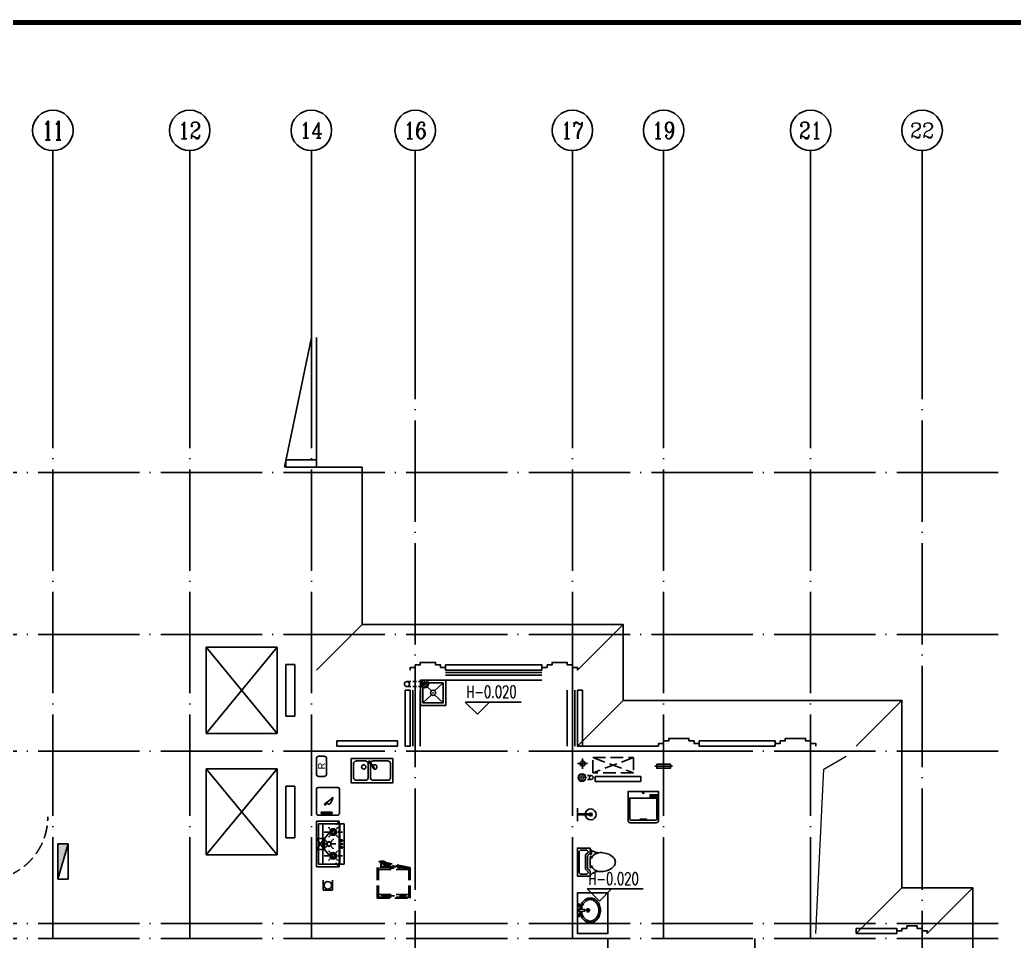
# Model space of a CAD drawing. Extents: x 115549 to 768939, y -502199 to 402497.
# Drawn here: x 209669 to 229284, y 178968 to 197147 of the extents above; entities that cross this region are included whole.
import ezdxf
from ezdxf.enums import TextEntityAlignment as Align

# ---------------------------------------------------------------- set-up
doc = ezdxf.new("R2010")
doc.units = 0
doc.header["$LTSCALE"] = 1000
doc.header["$MEASUREMENT"] = 0
for name, pattern in [('22#-平立剖面图_t3$0$PM$0$9-L-A1+B1$0$XP-201503-LIANMENG(7F)-L(100)$0$图例-5.1_t3$0$XP-201503-GUIYUAN(26F)-L(100)$0$平面图$0$5、6、7#楼参照$0$DASH', [0.35, 0.25, -0.1]), ('__DASH', [0.35, 0.25, -0.1]), ('DASH', [0.35, 0.25, -0.1]), ('DOTE', [2.42, 2, -0.2, 0.02, -0.2]), ('HIDDEN', [0.375, 0.25, -0.125])]:
    doc.linetypes.add(name, pattern=pattern)
doc.layers.add('_0', color=7, linetype='Continuous', lineweight=9)
for name, color, linetype in [('AXIS', 3, 'Continuous'), ('AXIS_TEXT', 7, 'Continuous'), ('DIM_ELEV', 3, 'Continuous'), ('DOTE', 16, 'DOTE'), ('E-TEXT-PLAN', 4, 'Continuous'), ('EQUIP_地漏', 7, 'Continuous'), ('EQUIP_消火栓', 7, 'Continuous'), ('EVTR', 2, 'Continuous'), ('LVTRY', 6, 'Continuous'), ('PUB_TITLE', 4, 'Continuous'), ('厨卫', 210, 'Continuous'), ('建筑-厨卫', 6, 'Continuous'), ('建筑-排水', 4, 'Continuous'), ('排水', 4, 'Continuous'), ('栏杆', 11, 'Continuous'), ('热水器', 6, 'Continuous'), ('空调机', 8, 'Continuous'), ('窗口线', 7, 'Continuous'), ('线脚', 163, 'Continuous')]:
    doc.layers.add(name, color=color, linetype=linetype)
doc.styles.add('22#-平立剖面图_t3$0$PM$0$STANDARD', font='hnsjy-07.shx', dxfattribs={"width": 0.8, "bigfont": 'hnsjy-hz.shx'})
doc.styles.add('_TCH_AXIS', font='COMPLEX', dxfattribs={"bigfont": 'GBCBIG'})
doc.styles.add('_TCH_DIM', font='SIMPLEX', dxfattribs={"bigfont": 'GBCBIG'})
doc.styles.add('COMPLEX', font='COMPLEX')
doc.styles.add('dim_font', font='hnsjy-07.shx', dxfattribs={"width": 0.66, "bigfont": 'hnsjy-hz.shx'})
doc.styles.add('MJF', font='HNSJY-07', dxfattribs={"width": 0.8, "bigfont": 'HNSJY-HZ'})

# ---------------------------------------------------------------- blocks, each defined once
blk = doc.blocks.new('RSQ')
blk.add_lwpolyline([(0, -50), (0, -350, 0.414214), (50, -400), (150, -400, 0.414214), (200, -350), (200, -50, 0.414214), (150, 0), (50, 0, 0.414214)], format="xyb", close=True)
at = {"layer": 'E-TEXT-PLAN', "color": 4, "style": 'MJF'}
blk.add_text('R', height=140, rotation=270, dxfattribs=at).set_placement((28, -205), align=Align.CENTER)
blk = doc.blocks.new('A$C51490333')
at = {"layer": '空调机', "color": 36, "linetype": 'DASH'}
for p, q in [((800, 0), (0, 300)), ((0, 0), (800, 300))]:
    blk.add_line(p, q, dxfattribs=at)
blk.add_lwpolyline([(0, 300), (800, 300), (800, 0), (0, 0)], close=True, dxfattribs=at)
blk = doc.blocks.new('sdfgesrtgwetwertw')
at = {"layer": '空调机', "ltscale": 0.5}
blk.add_line((61783, 25669), (61783, 25319), dxfattribs=at)
blk.add_lwpolyline([(61743, 25359), (61823, 25359), (61823, 25629), (61743, 25629)], close=True, dxfattribs=at)
blk = doc.blocks.new('sgewrtwertwertwert')
at = {"layer": '厨卫'}
for p, q in [((58312495, 20011350), (58312495, 20010875)), ((58312495, 20011350), (58313315, 20011350)), ((58313315, 20010875), (58313315, 20011350)), ((58312543, 20011255), (58312543, 20010970)), ((58312590, 20011303), (58312888, 20011303)), ((58312938, 20011270), (58312860, 20011169)), ((58312950, 20011261), (58312872, 20011160)), ((58312935, 20011241), (58312935, 20010970)), ((58312983, 20011255), (58312983, 20010970)), ((58313030, 20011303), (58313220, 20011303)), ((58313268, 20011255), (58313268, 20010970)), ((58313315, 20010875), (58312495, 20010875)), ((58312888, 20010923), (58312590, 20010923)), ((58313030, 20010923), (58313220, 20010923))]:
    blk.add_line(p, q, dxfattribs=at)
at = {"layer": '厨卫', "extrusion": (0, 0, -1)}
for centre, major_axis, start_param, end_param in [((58312590, 20011255), (-0.3, 47.5), -1.564022, 0.006774), ((58312850, 20011186), (2.2, 42.7), 1.503503, 7.330369), ((58312862, 20011160), (0.09, 9.51), 1.57761, 6.008026), ((58312888, 20011255), (0.2, 47.5), -0.003329, 1.370079), ((58312957, 20011281), (2, 21.3), 4.069711, 9.62588), ((58313030, 20011255), (0, 47.5), -1.570686, 0.00011), ((58313068, 20011186), (-30.2, 30.2), 2.357191390055438, 8.640376697235025), ((58313220, 20011255), (0.3, 47.5), -0.006774, 1.564022), ((58312590, 20010970), (0.3, 47.5), 3.134819, 4.705615), ((58312888, 20010970), (-0.3, 47.5), 1.577571, 3.148367), ((58313030, 20010970), (0, 47.5), 3.141483, 4.712279), ((58313220, 20010970), (-0.3, 47.5), 1.577571, 3.148367)]:
    blk.add_ellipse(centre, major_axis=major_axis, ratio=1, start_param=start_param, end_param=end_param, dxfattribs=at)
blk = doc.blocks.new('sdfgesrtwtwer')
at = {"layer": '厨卫'}
for p, q in [((58313737, 20008968), (58313737, 20008773)), ((58313917, 20008968), (58313917, 20008773)), ((58313917, 20008773), (58313737, 20008773))]:
    blk.add_line(p, q, dxfattribs=at)
at = {"layer": '厨卫', "linetype": '__DASH', "const_width": 1}
blk.add_lwpolyline([(58313572, 20008998), (58314052, 20008998), (58314052, 20008618), (58313572, 20008618)], close=True, dxfattribs=at)
at = {"layer": '厨卫', "const_width": 1}
for points in [[(58313827, 20009008), (58313877, 20009058), (58313777, 20009058)], [(58313602, 20008968), (58314052, 20008968), (58314052, 20008618), (58313602, 20008618)]]:
    blk.add_lwpolyline(points, close=True, dxfattribs=at)
blk.add_lwpolyline([(58313917, 20008943), (58314027, 20008943), (58314027, 20008643), (58313627, 20008643), (58313627, 20008943), (58313737, 20008943)], dxfattribs=at)
at = {"layer": '厨卫'}
blk.add_circle((58313827, 20008868), 75, dxfattribs=at)
blk = doc.blocks.new('srgtfwetwertwew')
at = {"layer": '厨卫'}
for p, q in [((58313493, 20010085), (58313993, 20010085)), ((58313493, 20010085), (58313493, 20009285)), ((58313576, 20009285), (58313576, 20010085)), ((58313587, 20010135), (58314037, 20010135)), ((58313587, 20009235), (58313587, 20010135)), ((58313620, 20010004), (58313620, 20010015)), ((58313620, 20010004), (58313672, 20009952)), ((58313687, 20009941), (58313674, 20009954)), ((58313723, 20009941), (58313736, 20009954)), ((58313738, 20009952), (58313791, 20010004)), ((58313791, 20010004), (58313791, 20010015)), ((58313911, 20010085), (58313911, 20009285)), ((58313993, 20010085), (58313993, 20009285)), ((58314037, 20010135), (58314037, 20009235)), ((58313618, 20009919), (58313525, 20009919)), ((58313620, 20009829), (58313673, 20009885)), ((58313620, 20009829), (58313620, 20009818)), ((58313684, 20009937), (58313670, 20009950)), ((58313670, 20009888), (58313684, 20009901)), ((58313674, 20009884), (58313687, 20009897)), ((58313705, 20009774), (58313705, 20009785)), ((58313705, 20009774), (58313775, 20009699)), ((58313736, 20009884), (58313723, 20009897)), ((58313727, 20009937), (58313740, 20009950)), ((58313740, 20009888), (58313727, 20009901)), ((58313738, 20009885), (58313795, 20009825)), ((58313793, 20009919), (58313885, 20009919)), ((58313795, 20009825), (58313795, 20009818)), ((58313806, 20009699), (58313880, 20009778)), ((58313880, 20009778), (58313880, 20009785)), ((58313881, 20009795), (58314037, 20009795)), ((58313881, 20009575), (58313881, 20009795)), ((58314037, 20009795), (58314037, 20009575)), ((58313555, 20009754), (58313536, 20009754)), ((58313555, 20009685), (58313536, 20009685)), ((58313555, 20009616), (58313536, 20009616)), ((58313725, 20009684), (58313656, 20009684)), ((58313705, 20009598), (58313775, 20009668)), ((58313705, 20009598), (58313705, 20009588)), ((58313806, 20009668), (58313876, 20009598)), ((58313848, 20009684), (58313895, 20009684)), ((58313876, 20009598), (58313876, 20009588)), ((58314037, 20009575), (58313881, 20009575)), ((58313618, 20009451), (58313525, 20009451)), ((58313620, 20009541), (58313620, 20009552)), ((58313620, 20009541), (58313673, 20009485)), ((58313620, 20009366), (58313672, 20009418)), ((58313620, 20009366), (58313620, 20009355)), ((58313670, 20009482), (58313684, 20009469)), ((58313684, 20009434), (58313670, 20009420)), ((58313674, 20009486), (58313687, 20009473)), ((58313687, 20009430), (58313674, 20009417)), ((58313736, 20009486), (58313723, 20009473)), ((58313723, 20009430), (58313736, 20009417)), ((58313727, 20009434), (58313740, 20009420)), ((58313738, 20009485), (58313795, 20009545)), ((58313738, 20009418), (58313791, 20009366)), ((58313791, 20009366), (58313791, 20009355)), ((58313793, 20009451), (58313885, 20009451)), ((58313795, 20009545), (58313795, 20009552)), ((58313993, 20009285), (58313493, 20009285)), ((58314037, 20009235), (58313587, 20009235))]:
    blk.add_line(p, q, dxfattribs=at)
at = {"layer": '厨卫', "linetype": '__DASH'}
for p, q in [((58313881, 20009795), (58313587, 20010135)), ((58314037, 20009575), (58313881, 20009795)), ((58314037, 20009795), (58313881, 20009575)), ((58313881, 20009575), (58313587, 20009235))]:
    blk.add_line(p, q, dxfattribs=at)
at = {"layer": '厨卫'}
for centre, radius in [((58313705, 20009919), 66.6), ((58313705, 20009919), 46.6), ((58313538, 20009754), 16.7), ((58313705, 20009919), 28.3), ((58313538, 20009685), 16.7), ((58313538, 20009616), 16.7), ((58313790, 20009684), 46.6), ((58313790, 20009684), 41), ((58313705, 20009451), 66.6), ((58313705, 20009451), 46.6), ((58313705, 20009451), 28.3)]:
    blk.add_circle(centre, radius, dxfattribs=at)
blk = doc.blocks.new('wrtwrtwertew')
at = {"layer": '厨卫', "linetype": '__DASH'}
for p, q in [((58310713, 20008808), (58310713, 20009408)), ((58310713, 20009408), (58311363, 20009408)), ((58310723, 20009412), (58311323, 20009537)), ((58310728, 20009400), (58310723, 20009412)), ((58311328, 20009525), (58310728, 20009400)), ((58310738, 20008808), (58310738, 20009408)), ((58310738, 20009371), (58311338, 20009371)), ((58310752, 20009399), (58311283, 20009512)), ((58310764, 20009371), (58310752, 20009399)), ((58310760, 20009379), (58311291, 20009492)), ((58311284, 20009440), (58310869, 20009371)), ((58311295, 20009433), (58310918, 20009372)), ((58311280, 20009490), (58311284, 20009440)), ((58311291, 20009492), (58311283, 20009512)), ((58311291, 20009492), (58311295, 20009433)), ((58311323, 20009537), (58311328, 20009525)), ((58311338, 20008808), (58311338, 20009408)), ((58311363, 20008808), (58311363, 20009408)), ((58311363, 20008808), (58310713, 20008808)), ((58311338, 20008880), (58310738, 20008880)), ((58311338, 20008825), (58310738, 20008825)), ((58310801, 20008880), (58310801, 20008855)), ((58311275, 20008855), (58310801, 20008855)), ((58311275, 20008855), (58311275, 20008880))]:
    blk.add_line(p, q, dxfattribs=at)
at = {"layer": '厨卫', "linetype": '__DASH', "extrusion": (0, 0, -1)}
for centre, major_axis, start_param, end_param in [((58311046, 20009424, 0), (-26.3, 0), 1.570796326794814, 7.8539816339744), ((58311127, 20009437, 0), (-26.3, 0), 1.570796326795109, 7.853981633974695), ((58311203, 20009452, 0), (-26.3, 0), 1.570796326794868, 7.853981633974454), ((58311272, 20009469, 0), (-104, 0), 0.695961, 1.922033), ((58311272, 20009469, 0), (-98, 0), 0.793503, 1.824491)]:
    blk.add_ellipse(centre, major_axis=major_axis, ratio=0.666667, start_param=start_param, end_param=end_param, dxfattribs=at)
blk = doc.blocks.new('22#-平立剖面图_t3$0$PM$0$$PLAN$00001623')
at = {"ltscale": 0.5}
blk.add_line((-341, -145), (342, -145), dxfattribs=at)
blk.add_lwpolyline([(295, -706), (-295, -706, -0.414214), (-345, -656), (-345, 0), (345, 0), (345, -656, -0.414214)], format="xyb", close=True, dxfattribs=at)
blk.add_lwpolyline([(307, -145), (307, -611, -0.414214), (267, -651), (-267, -651, -0.414214), (-307, -611), (-307, -145)], format="xyb", dxfattribs=at)
for points in [[(323, -72), (152, -72), (152, -120), (323, -120)], [(163, -86), (177, -86), (177, -99), (163, -99)], [(189, -86), (202, -86), (202, -99), (189, -99)], [(213, -86), (227, -86), (227, -99), (213, -99)], [(239, -86), (253, -86), (253, -99), (239, -99)], [(281, -110), (309, -110), (309, -80), (281, -80)]]:
    blk.add_lwpolyline(points, close=True, dxfattribs=at)
blk.add_lwpolyline([(-71, -651), (-71, -623), (0, -623), (71, -623), (71, -651)], dxfattribs=at)
blk.add_circle((0, -25), 16, dxfattribs=at)
blk = doc.blocks.new('22#-平立剖面图_t3$0$PM$0$A-CLYPT')
for points in [[(-124, 0), (133, 0)], [(-10, 0), (-10, -263)], [(10, 0), (10, -263)]]:
    blk.add_lwpolyline(points)
for centre, radius, start, end in [((0, -262), 108, 95.306, 84.694), ((0, -262), 28.3, 110.6725, 69.3275), ((0, -260), 10.5, 197.2381, 342.7619)]:
    blk.add_arc(centre, radius, start, end)
blk = doc.blocks.new('22#-平立剖面图_t3$0$PM$0$A-CMT')
for p, q in [((-237, -62), (-212, -37)), ((-237, -62), (-237, -187)), ((-212, -212), (-237, -187)), ((-212, -37), (212, -37)), ((-140, -162), (-190, -212)), ((-140, -162), (140, -162)), ((140, -162), (190, -212)), ((212, -37), (237, -62)), ((237, -187), (212, -212)), ((237, -62), (237, -187)), ((-162, -250), (-262, -250)), ((-225, -250), (-225, -275)), ((-225, -275), (-162, -275)), ((-212, -212), (-190, -212)), ((-125, -200), (-175, -250)), ((-125, -200), (125, -200)), ((-75, -250), (-75, -278)), ((75, -250), (-75, -250)), ((75, -250), (75, -278)), ((125, -200), (175, -250)), ((262, -250), (175, -250)), ((212, -212), (190, -212))]:
    blk.add_line(p, q)
blk.add_lwpolyline([(187, -449, -0.063415), (172, -569, -0.076468), (132, -661, -0.107136), (66, -729, -0.147373), (0, -749, -0.147374), (-66, -729, -0.107136), (-132, -661, -0.076468), (-172, -569, -0.063415), (-187, -449, 0.252621), (-262, -250), (-275, -250), (-275, 0), (275, 0), (275, -250), (262, -250, 0.252621)], format="xyb", close=True)
for centre in [(-100, -262), (100, -262)]:
    blk.add_circle(centre, 12.5)
for centre, radius, start, end in [((0, -449), 187, 113.5782, 180), ((-162, -262), 12.5, 270, 90), ((0, -449), 187, 0, 66.4218)]:
    blk.add_arc(centre, radius, start, end)
blk = doc.blocks.new('22#-平立剖面图_t3$0$PM$0$A-CXMT')
for p, q in [((-137, -74), (-63, -74)), ((-100, -37), (-100, -111)), ((-25, -48), (-31, -87)), ((-31, -87), (-17, -194)), ((-25, -48), (25, -48)), ((-25, -48), (-17, -194)), ((-24, -67), (24, -67)), ((-17, -184), (17, -184)), ((-17, -194), (17, -194)), ((25, -48), (17, -194)), ((31, -87), (17, -194)), ((25, -48), (31, -87)), ((63, -74), (137, -74)), ((100, -37), (100, -111)), ((-45, -255), (45, -255)), ((0, -210), (0, -300))]:
    blk.add_line(p, q)
for points in [[(-29, -101, 0.055034), (-93, -115, 0.088849), (-169, -156, 0.104988), (-224, -223, 0.12017), (-243, -300, 0.12017), (-224, -377, 0.104988), (-169, -444, 0.088849), (-93, -485, 0.080052), (0, -500, 0.080052)], [(-25, -131, 0.056066), (-83, -143, 0.088849), (-150, -180, 0.104988), (-197, -237, 0.12017), (-213, -300, 0.12017), (-197, -363, 0.104988), (-150, -420, 0.088849), (-83, -457, 0.080052), (0, -470, 0.080052)], [(0, -500, 0.080052), (93, -485, 0.088849), (169, -444, 0.104988), (224, -377, 0.12017), (243, -300, 0.12017), (224, -223, 0.104988), (169, -156, 0.088849), (93, -115, 0.055034), (29, -101, 0.080052)], [(0, -470, 0.080052), (83, -457, 0.088849), (150, -420, 0.104988), (197, -363, 0.12017), (213, -300, 0.12017), (197, -237, 0.104988), (150, -180, 0.088849), (83, -143, 0.056066), (25, -131, 0.080052)]]:
    blk.add_lwpolyline(points, format="xyb")
for centre, radius in [((-100, -74), 25), ((-100, -74), 15), ((100, -74), 25), ((100, -74), 15), ((0, -255), 30), ((0, -255), 20)]:
    blk.add_circle(centre, radius)
for centre, start, end in [((-1, -75), 80.5252, 279.4748), ((1, -75), 260.5252, 99.4748)]:
    blk.add_arc(centre, 7.19, start, end)
blk = doc.blocks.new('22#-平立剖面图_t3$0$PM$0$$lvtry$00000190')
at = {"color": 0}
for p, q in [((-45, -231), (-230, -55)), ((23, -231), (208, -55)), ((-230, -494), (-45, -317)), ((208, -494), (23, -317))]:
    blk.add_line(p, q, dxfattribs=at)
for points in [[(263, 0), (-285, 0), (-285, -548), (263, -548)], [(208, -55), (-230, -55), (-230, -494), (208, -494)]]:
    blk.add_lwpolyline(points, close=True, dxfattribs=at)
blk.add_circle((-11, -274), 54.8, dxfattribs=at)
for p in [(-285, -274), (-11, -274)]:
    blk.add_point(p, dxfattribs=at)
at = {"color": 0, "style": '22#-平立剖面图_t3$0$PM$0$STANDARD', "text_generation_flag": 4, "width": 0.8, "flags": 9}
for tag in ['XSIZE', 'YSIZE']:
    blk.add_attdef(tag, (-285, -273, 0), '', height=0.548, rotation=270, dxfattribs=at)
blk = doc.blocks.new('uygjghg')
at = {"layer": 'LVTRY'}
for p, q in [((96133, 54299), (96133, 54787)), ((96164, 54818), (96552, 54818)), ((96583, 54787), (96583, 54299)), ((96426, 54594), (96282, 54479)), ((96337, 54520), (96326, 54530)), ((96426, 54594), (96453, 54622)), ((96282, 54479), (96296, 54464)), ((96335, 54513), (96375, 54481)), ((96552, 54268), (96164, 54268)), ((96225, 54329), (96440, 54329)), ((96225, 54299), (96225, 54329)), ((96225, 54299), (96440, 54299)), ((96440, 54329), (96440, 54299))]:
    blk.add_line(p, q, dxfattribs=at)
for centre, radius, start, end in [((96164, 54787), 30.7, 89.9988, 179.9988), ((96552, 54787), 30.7, 359.9988, 89.9988), ((96281, 54625), 172, 303.0316, 359.0221), ((96238, 54549), 103, 304.3228, 344.1695), ((96164, 54299), 30.7, 179.9988, 269.9988), ((96552, 54299), 30.7, 269.9988, 359.9988)]:
    blk.add_arc(centre, radius, start, end, dxfattribs=at)
at = {"layer": 'LVTRY', "style": 'dim_font', "width": 0.8, "flags": 9}
for tag in ['XSIZE', 'YSIZE']:
    blk.add_attdef(tag, (96583, 54555), '', height=0.5, rotation=179.9988, dxfattribs=at)
blk = doc.blocks.new('rewtwertwertwertwetrw')
at = {"layer": '厨卫', "const_width": 1}
blk.add_lwpolyline([(78887, 151644), (77587, 151644), (77587, 150044), (78237, 150044)], dxfattribs=at)
at = {"layer": '厨卫'}
blk.add_lwpolyline([(82787, 149144), (82787, 149544), (82187, 149544), (82187, 148744), (82787, 148744)], close=True, dxfattribs=at)
at = {"layer": '厨卫', "xscale": 0.9117, "yscale": 0.9117, "zscale": 0.9117, "rotation": 180}
blk.add_blockref('22#-平立剖面图_t3$0$PM$0$$lvtry$00000190', (79328, 153244), dxfattribs=at)
at = {"layer": '厨卫', "xscale": -1}
for name, p in [('sgewrtwertwertwert', (58391040, -19859154)), ('srgtfwetwertwew', (58391075, -19859173)), ('sdfgesrtwtwer', (58391090, -19859173))]:
    blk.add_blockref(name, p, dxfattribs=at)
at = {"layer": '厨卫'}
blk.add_blockref('uygjghg', (-19093, 96811), dxfattribs=at)
at = {"layer": '厨卫', "extrusion": (0, 0, -1), "xscale": -0.8695652173913043, "yscale": 0.8695652173913043, "zscale": -0.8695652173913043, "rotation": 4.738230288126029e-05}
blk.add_blockref('22#-平立剖面图_t3$0$PM$0$$PLAN$00001623', (-83487, 151544), dxfattribs=at)
at = {"layer": '厨卫', "xscale": -1}
for name, p, rotation in [('22#-平立剖面图_t3$0$PM$0$A-CLYPT', (82187, 151094), 89.99995261769703), ('22#-平立剖面图_t3$0$PM$0$A-CMT', (82187, 150154), 89.99995261769703), ('wrtwrtwertew', (58389584, -19859412), 359.999952617697), ('22#-平立剖面图_t3$0$PM$0$A-CXMT', (82140, 149202), 89.99995261769703)]:
    blk.add_blockref(name, p, dxfattribs=dict(at, rotation=rotation))
blk = doc.blocks.new('雨水管')
at = {"layer": '建筑-排水'}
for p, q in [((273605, -588784), (273605, -588584)), ((273505, -588684), (273705, -588684))]:
    blk.add_line(p, q, dxfattribs=at)
blk.add_circle((273605, -588684), 50, dxfattribs=at)
blk = doc.blocks.new('esrtwrtwetwertw')
at = {"layer": '建筑-排水'}
blk.add_blockref('雨水管', (-62126, 445466), dxfattribs=at)
blk = doc.blocks.new('_AXISO')
blk.add_circle((0, 0), 0.5)
at = {"layer": 'AXIS_TEXT', "style": 'COMPLEX', "width": 1.041667}
blk.add_attdef('A', text='', height=0.56, dxfattribs=at).set_placement((-0.25, -0.28), (0.25, -0.28), align=Align.FIT)
blk = doc.blocks.new('$TwtSys$00000434')
for p, q in [((-0.5, 0.5), (-0.5, -0.5)), ((-0.5, -0.5), (0.5, 0.5)), ((0.5, 0.5), (-0.5, 0.5)), ((0.5, -0.5), (0.5, 0.5)), ((-0.5, -0.5), (0.5, -0.5))]:
    blk.add_line(p, q)
blk.add_solid([(0.5, -0.5), (0.5, 0.5), (-0.5, -0.5)])
blk = doc.blocks.new('11')
at = {"layer": '排水'}
h = blk.add_hatch(dxfattribs=at)
h.set_pattern_fill('ANSI31', color=256, scale=250, angle=90, style=0)
h.set_pattern_definition([(225, (552986.876, 86546.916), (22.097087, -22.097087), [])])
edge = h.paths.add_edge_path()
edge.add_arc((33936, 214430), 75, 0, 360)
at = {"layer": '排水', "linetype": 'HIDDEN', "ltscale": 0.3}
for p, q in [((33586, 214480), (33880, 214480)), ((33586, 214380), (33880, 214380))]:
    blk.add_line(p, q, dxfattribs=at)
at = {"layer": '排水'}
for centre, radius in [((33586, 214430), 50), ((33936, 214430), 75)]:
    blk.add_circle(centre, radius, dxfattribs=at)
blk = doc.blocks.new('gadsfdsasfadsfd')
at = {"layer": '建筑-厨卫'}
for p, q in [((689433, 65901), (689497, 65965)), ((689438, 65863), (689535, 65960)), ((689454, 65838), (689560, 65944)), ((689480, 65821), (689577, 65918)), ((689518, 65816), (689582, 65880))]:
    blk.add_line(p, q, dxfattribs=at)
blk.add_circle((689507, 65891), 75, dxfattribs=at)
at = {"layer": '建筑-排水', "linetype": 'DASH', "ltscale": 0.3}
for p, q in [((689470, 65707), (689470, 65826)), ((689545, 65707), (689545, 65826))]:
    blk.add_line(p, q, dxfattribs=at)
at = {"layer": '建筑-排水'}
blk.add_circle((689507, 65707), 37.5, dxfattribs=at)
blk = doc.blocks.new('srtewyetertyertyert')
at = {"layer": '建筑-排水', "xscale": -1, "rotation": 90.00007646610216}
blk.add_blockref('gadsfdsasfadsfd', (277358, 793425), dxfattribs=at)

msp = doc.modelspace()

# ---------------------------------------------------------------- linework, layer by layer
msp.add_line((215519.1, 188318.1), (215519.1, 190877.3))
msp.add_lwpolyline([(215419.1, 190877.3), (214887.9, 188318.1)])
at = {"linetype": '__DASH'}
msp.add_arc((208969.1, 181418.1), 1250, 180, 0, dxfattribs=at)
at = {"layer": '_0', "color": 0}
msp.add_lwpolyline([(225369.1, 179118.1), (225528.8, 182360.6), (225969.1, 182618.1)], dxfattribs=at)
at = {"layer": 'AXIS'}
for p, q in [((210319.1, 190567.2), (210319.1, 194567.2)), ((213019.1, 190567.2), (213019.1, 194567.2)), ((215419.1, 190567.2), (215419.1, 194567.2)), ((217469.1, 190567.2), (217469.2, 194567.2)), ((220569.1, 190567.2), (220569.1, 194567.2)), ((222369.1, 190567.2), (222369.1, 194567.2)), ((225269.1, 190567.2), (225269.1, 194567.2)), ((227469.1, 190567.2), (227469.1, 194567.2))]:
    msp.add_line(p, q, dxfattribs=at)
at = {"layer": 'DIM_ELEV'}
for p, q in [((218695.7, 183446.5), (218455.7, 183686.5)), ((218455.7, 183686.5), (219557.6, 183686.5)), ((218695.7, 183446.5), (218935.7, 183686.5)), ((221103.7, 179757.5), (220863.7, 179997.5)), ((220863.7, 179997.5), (221965.7, 179997.5)), ((221103.7, 179757.5), (221343.7, 179997.5))]:
    msp.add_line(p, q, dxfattribs=at)
at = {"layer": 'DOTE'}
for p, q in [((210319.1, 179018.1), (210319.1, 190567.2)), ((213019.1, 179018.1), (213019.1, 190567.2)), ((215419.1, 179018.1), (215419.1, 190567.2)), ((217469.1, 167882.8), (217469.1, 190567.4)), ((220569.1, 179018.1), (220569.1, 190567.2)), ((222369.1, 179018.1), (222369.1, 190567.2)), ((225269.1, 179018.1), (225269.1, 190567.2)), ((227469.1, 167882.9), (227469.1, 190567.5)), ((228969.1, 188218.1), (194069.1, 188218.1)), ((228969.1, 185018.1), (194069.1, 185018.1)), ((228969.1, 182718.1), (194069.1, 182718.1)), ((228969.1, 179318.1), (194069.1, 179318.1)), ((228969.1, 179018.1), (194069.1, 179018.1)), ((221269.1, 167882.9), (221269.1, 179018.1)), ((224169.1, 167882.9), (224169.1, 179018.1))]:
    msp.add_line(p, q, dxfattribs=at)
at = {"layer": 'EVTR'}
for p, q in [((215519.1, 188318.1), (216419.1, 188318.1)), ((214744.1, 184768.1), (213344.1, 184768.1)), ((213344.1, 184768.1), (213344.1, 183068.1)), ((214744.1, 184768.1), (213344.1, 183068.1)), ((213344.1, 184768.1), (214744.1, 183068.1)), ((214744.1, 183068.1), (214744.1, 184768.1)), ((215094.1, 184428.1), (214919.1, 184428.1)), ((214919.1, 184428.1), (214919.1, 183408.1)), ((215094.1, 183408.1), (215094.1, 184428.1)), ((214919.1, 183408.1), (215094.1, 183408.1)), ((213344.1, 183068.1), (214744.1, 183068.1)), ((214744.1, 182368.1), (213344.1, 182368.1)), ((213344.1, 182368.1), (213344.1, 180668.1)), ((214744.1, 182368.1), (213344.1, 180668.1)), ((213344.1, 182368.1), (214744.1, 180668.1)), ((214744.1, 180668.1), (214744.1, 182368.1)), ((215094.1, 182028.1), (214919.1, 182028.1)), ((214919.1, 182028.1), (214919.1, 181008.1)), ((215094.1, 181008.1), (215094.1, 182028.1)), ((214919.1, 181008.1), (215094.1, 181008.1)), ((213344.1, 180668.1), (214744.1, 180668.1))]:
    msp.add_line(p, q, dxfattribs=at)
for points in [[(216419.1, 188318.1), (216419.1, 185218.1)], [(215519.1, 184318.1), (216419.1, 185218.1)], [(216419.1, 185218.1), (221569.1, 185218.1), (221569.1, 183718.1), (227068.9, 183718.1), (227069, 180018.1), (228469, 180018.1), (228469.1, 178718.1), (228469.1, 178718.1), (228469.1, 174918.1), (228469.1, 174918.1), (228469.1, 170918.1), (217069.1, 170918.1)], [(220669.1, 184318.1), (221569.1, 185218.1)], [(220669.1, 182818.1), (221569.1, 183718.1)], [(226169, 182818.2), (227068.9, 183718.1)], [(227069, 180018.1), (226169.1, 179118.1)], [(228469, 180018.1), (227569.1, 179118.1)]]:
    msp.add_lwpolyline(points, dxfattribs=at)
at = {"layer": 'PUB_TITLE', "const_width": 100}
msp.add_lwpolyline([(182745.2, 116497.5), (240145.2, 116497.5), (240145.2, 197097.5), (182745.2, 197097.5)], close=True, dxfattribs=at)
at = {"layer": '栏杆'}
for p, q in [((219969, 184318.1), (218069, 184318.1)), ((219969, 184268.1), (218069, 184268.1)), ((219969, 184218.1), (218069, 184218.1)), ((219969, 184118.1), (218069, 184118.1)), ((217369, 183918.1), (217369, 182818.1)), ((217419, 183918.1), (217419, 182818.1)), ((217469, 183918.1), (217469, 182818.1)), ((217569, 183918.1), (217569, 182818.1)), ((220469.1, 183918.1), (220469.1, 182818.1)), ((220569.1, 183918.1), (220569.1, 182818.1)), ((220619.1, 183918.1), (220619.1, 182818.1)), ((220669.1, 183918.1), (220669.1, 182818.1)), ((222269.1, 182818.1), (220669.1, 182818.1)), ((222269.1, 182718.1), (220669.1, 182718.1))]:
    msp.add_line(p, q, dxfattribs=at)
at = {"layer": '窗口线'}
for points in [[(218069.1, 184318.1), (219969.1, 184318.1), (219969.1, 184418.1), (218069.1, 184418.1)], [(217269.1, 183918.1), (217269.1, 182818.2), (217369.1, 182818.2), (217369.1, 183918.1)], [(220669.1, 183918.1), (220669.1, 182818.1), (220769.1, 182818.1), (220769.1, 183918.1)], [(215919.1, 182918.1), (215919.1, 182818.1), (217119.1, 182818.1), (217119.1, 182918.1)], [(223069.2, 182918.1), (223069.2, 182818.1), (224569.2, 182818.1), (224569.2, 182918.1)], [(221018.7, 182218.1), (221018.7, 182118.1), (221918.7, 182118.1), (221918.7, 182218.1)], [(226169.1, 179118.1), (226969.1, 179118.1), (226969.1, 179218.1), (226169.1, 179218.1)]]:
    msp.add_lwpolyline(points, close=True, dxfattribs=at)
at = {"layer": '线脚'}
msp.add_lwpolyline([(214919.1, 188468.1), (214919.1, 188318.1), (215519.1, 188318.1), (215519.1, 188468.1)], close=True, dxfattribs=at)
for points in [[(218069.1, 184318.1), (218069.1, 184368.1), (217969.1, 184368.1), (217969.1, 184418.1), (217869.1, 184418.1), (217869.1, 184468.1), (217568.9, 184468.1), (217568.9, 184418.1), (217468.9, 184418.1), (217468.9, 184368.1), (217368.9, 184368.1), (217368.9, 184318.1)], [(220669.1, 184318.1), (220669.1, 184368.1), (220569.1, 184368.1), (220569.1, 184418.1), (220469.1, 184418.1), (220469.1, 184468.1), (220169.1, 184468.1), (220169.1, 184418.1), (220069.1, 184418.1), (220069.1, 184368.1), (219969.1, 184368.1), (219969.1, 184318.1)], [(223069.1, 182818.1), (223069.1, 182868.1), (222969.1, 182868.1), (222969.1, 182918.1), (222869.1, 182918.1), (222869.1, 182968.1), (222469.2, 182968.1), (222469.2, 182918.1), (222369.2, 182918.1), (222369.2, 182868.1), (222269.2, 182868.1), (222269.2, 182818.1)], [(225369.1, 182818.1), (225369.1, 182868.1), (225269.1, 182868.1), (225269.1, 182918.1), (225169.1, 182918.1), (225169.1, 182968.1), (224769.2, 182968.1), (224769.2, 182918.1), (224669.2, 182918.1), (224669.2, 182868.1), (224569.2, 182868.1), (224569.2, 182818.1)], [(227569.1, 179118.1), (227569.1, 179168.1), (227469.1, 179168.1), (227469.1, 179218.1), (227369.1, 179218.1), (227369.1, 179268.1), (227169.1, 179268.1), (227169.1, 179218.1), (227069.1, 179218.1), (227069.1, 179168.1), (226969.1, 179168.1), (226969.1, 179118.1)]]:
    msp.add_lwpolyline(points, dxfattribs=at)

# ---------------------------------------------------------------- block references
at = {"layer": '_0', "color": 0}
msp.add_blockref('esrtwrtwetwertw', (9290.7, 325689.2), dxfattribs=at)
at = {"layer": 'AXIS'}
ref = msp.add_blockref('_AXISO', (210319.1, 194967.2), dxfattribs=dict(at, xscale=800, yscale=800, zscale=800))
ref.add_attrib('A', '11', dxfattribs={"layer": 'AXIS_TEXT', "height": 368.76, "style": '_TCH_AXIS'}).set_placement((210108.4, 194782.8), (210529.8, 194782.8), align=Align.FIT)
ref = msp.add_blockref('_AXISO', (213019.1, 194967.2), dxfattribs=dict(at, xscale=800, yscale=800, zscale=800))
ref.add_attrib('A', '12', dxfattribs={"layer": 'AXIS_TEXT', "height": 328.45, "style": '_TCH_AXIS'}).set_placement((212792.3, 194802.9), (213245.9, 194802.9), align=Align.FIT)
ref = msp.add_blockref('_AXISO', (215419.1, 194967.2), dxfattribs=dict(at, xscale=800, yscale=800, zscale=800))
ref.add_attrib('A', '14', dxfattribs={"layer": 'AXIS_TEXT', "height": 314.07, "style": '_TCH_AXIS'}).set_placement((215187.3, 194810.1), (215650.9, 194810.1), align=Align.FIT)
ref = msp.add_blockref('_AXISO', (217469.2, 194967.2), dxfattribs=dict(at, xscale=800, yscale=800, zscale=800))
ref.add_attrib('A', '16', dxfattribs={"layer": 'AXIS_TEXT', "height": 328.45, "style": '_TCH_AXIS'}).set_placement((217242.4, 194802.9), (217695.9, 194802.9), align=Align.FIT)
ref = msp.add_blockref('_AXISO', (220569.1, 194967.2), dxfattribs=dict(at, xscale=800, yscale=800, zscale=800))
ref.add_attrib('A', '17', dxfattribs={"layer": 'AXIS_TEXT', "height": 328.45, "style": '_TCH_AXIS'}).set_placement((220342.3, 194803), (220795.9, 194803), align=Align.FIT)
ref = msp.add_blockref('_AXISO', (222369.1, 194967.2), dxfattribs=dict(at, xscale=800, yscale=800, zscale=800))
ref.add_attrib('A', '19', dxfattribs={"layer": 'AXIS_TEXT', "height": 328.45, "style": '_TCH_AXIS'}).set_placement((222142.3, 194802.9), (222595.9, 194802.9), align=Align.FIT)
ref = msp.add_blockref('_AXISO', (225269.1, 194967.2), dxfattribs=dict(at, xscale=800, yscale=800, zscale=800))
ref.add_attrib('A', '21', dxfattribs={"layer": 'AXIS_TEXT', "height": 328.45, "style": '_TCH_AXIS'}).set_placement((225042.3, 194802.9), (225495.9, 194802.9), align=Align.FIT)
ref = msp.add_blockref('_AXISO', (227469.1, 194967.2), dxfattribs=dict(at, xscale=800, yscale=800, zscale=800))
ref.add_attrib('A', '22', dxfattribs={"layer": 'AXIS_TEXT', "height": 294.28, "style": '_TCH_AXIS'}).set_placement((227230.9, 194820), (227707.4, 194820), align=Align.FIT)
at = {"layer": 'EQUIP_地漏', "xscale": -1, "rotation": 180}
msp.add_blockref('11', (183720.2, 398471.1), dxfattribs=at)
at = {"layer": 'EQUIP_消火栓', "xscale": -700, "yscale": 200, "zscale": 700, "rotation": 270}
msp.add_blockref('$TwtSys$00000434', (210519.1, 180537.9), dxfattribs=at)
at = {"layer": '厨卫'}
msp.add_blockref('rewtwertwertwertwetrw', (138481.6, 30373.8), dxfattribs=at)
at = {"layer": '建筑-排水'}
msp.add_blockref('srtewyetertyertyert', (9290.7, 78278.8), dxfattribs=at)
at = {"layer": '热水器', "extrusion": (0, 0, -1), "xscale": -1, "zscale": -1, "rotation": 180}
msp.add_blockref('RSQ', (-215719.1, 182218.1), dxfattribs=at)
at = {"layer": '空调机', "rotation": 180}
msp.add_blockref('A$C51490333', (221773.5, 182590.3), dxfattribs=at)
at = {"layer": '空调机', "linetype": '22#-平立剖面图_t3$0$PM$0$9-L-A1+B1$0$XP-201503-LIANMENG(7F)-L(100)$0$图例-5.1_t3$0$XP-201503-GUIYUAN(26F)-L(100)$0$平面图$0$5、6、7#楼参照$0$DASH', "ltscale": 0.5, "rotation": 270}
msp.add_blockref('sdfgesrtgwetwertw', (196875.4, 244201.2), dxfattribs=at)

# ---------------------------------------------------------------- texts
at = {"layer": 'DIM_ELEV', "color": 7, "style": '_TCH_DIM', "width": 0.705882}
for p in [(218477.6, 183770.5), (220885.7, 180081.5)]:
    msp.add_text('H-0.020', height=238, dxfattribs=at).set_placement(p)

doc.saveas('drawing.dxf')
